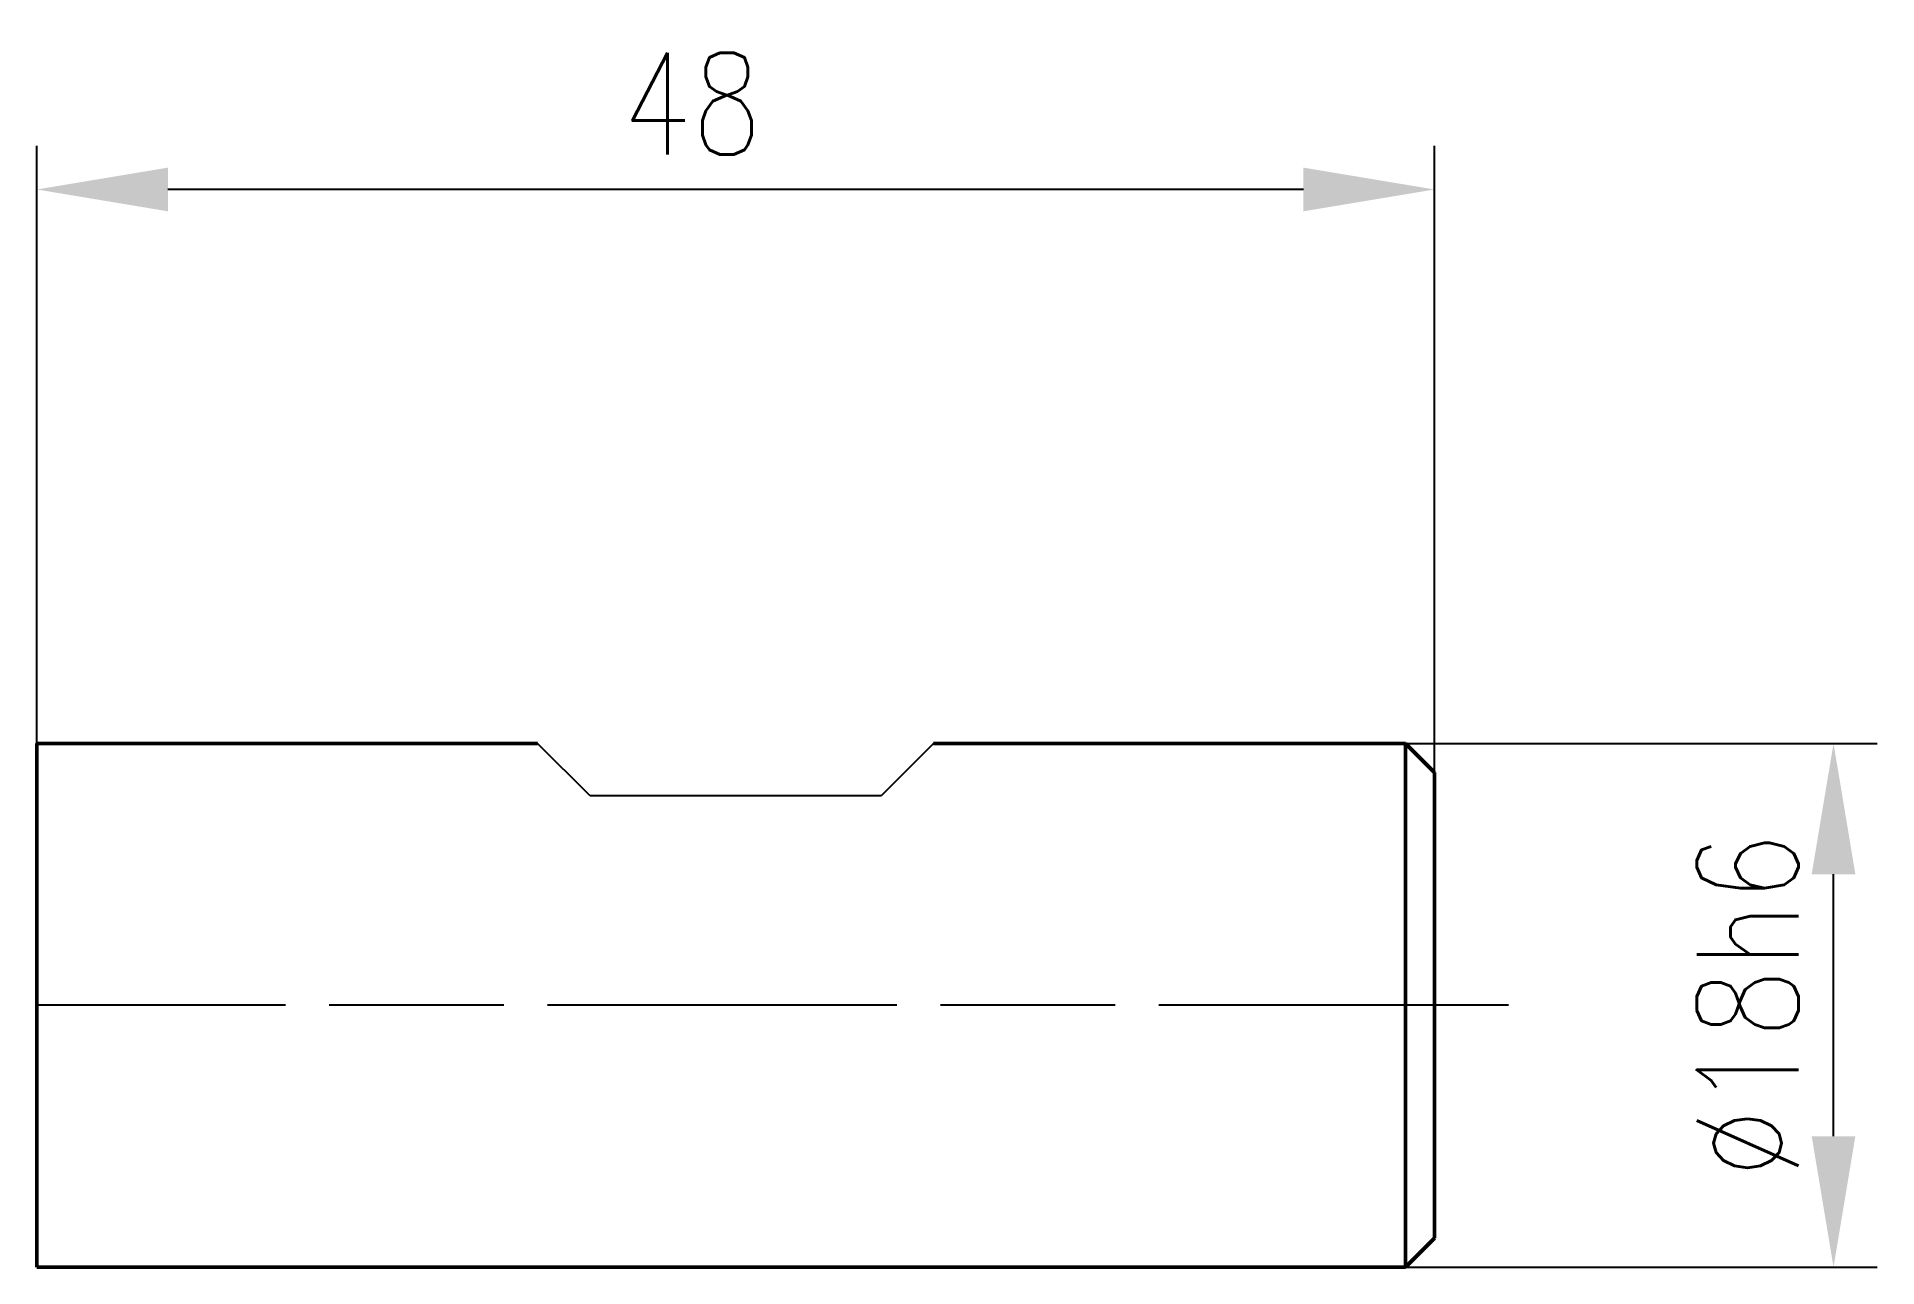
# Model space of a CAD drawing. Header units: millimetres. Extents: x 0 to 63.2, y -9 to 33.3.
import ezdxf

# ---------------------------------------------------------------- set-up
doc = ezdxf.new("R2010")
doc.units = ezdxf.units.MM
doc.header["$LTSCALE"] = 2
doc.linetypes.add('LONGDASH_DASH', pattern=[10.5, 6, -0.75, 3, -0.75])
for name, color, linetype, lineweight in [('1', 4, 'Continuous', 50), ('SK1', 4, 'Continuous', 50), ('SK2', 7, 'Continuous', 25), ('SK4', 2, 'LONGDASH_DASH', 25)]:
    doc.layers.add(name, color=color, linetype=linetype, lineweight=lineweight)
doc.styles.add('SIMPLEX', font='simplex.shx', dxfattribs={"width": 0.8})
doc.dimstyles.new('WALTER_1', dxfattribs={"dimtxt": 3.5, "dimasz": 4.5, "dimexe": 1.5, "dimexo": 0, "dimgap": 1.2, "dimtad": 1, "dimdec": 3, "dimdsep": 46, "dimtxsty": 'SIMPLEX', "dimcen": 2.5, "dimazin": 2, "dimtfac": 1, "dimtdec": 3, "dimtmove": 0, "dimatfit": 0, "dimfxl": 1.25, "dimtolj": 1, "dimarcsym": 0})

# ---------------------------------------------------------------- blocks, each defined once
blk = doc.blocks.new('*D0')
at = {"layer": 'Defpoints', "color": 0, "transparency": 16777216}
for p in [(47, 9), (61.705, 9), (47, -9)]:
    blk.add_point(p, dxfattribs=at)
at = {"layer": 'SK2', "color": 0, "lineweight": -2, "transparency": 16777216}
for p, q in [((47, 9), (63.205, 9)), ((61.705, -4.5), (61.705, 4.5)), ((47, -9), (63.205, -9))]:
    blk.add_line(p, q, dxfattribs=at)
at = {"layer": 'SK2', "color": 0, "transparency": 16777216}
for points in [[(60.955, 4.5), (62.455, 4.5), (61.705, 9)], [(60.955, -4.5), (62.455, -4.5), (61.705, -9)]]:
    blk.add_solid(points, dxfattribs=at)
at = {"layer": 'SK2', "color": 0, "transparency": 16777216, "insert": (58.755, 0), "char_height": 3.5, "attachment_point": 5, "rotation": 90, "style": 'SIMPLEX'}
blk.add_mtext('\\A1;%%C18h6', dxfattribs=at)
blk = doc.blocks.new('*D1')
at = {"layer": 'Defpoints', "color": 0, "transparency": 16777216}
for p in [(0, 28.031), (0, 9), (48, 8)]:
    blk.add_point(p, dxfattribs=at)
at = {"layer": 'SK2', "color": 0, "lineweight": -2, "transparency": 16777216}
for p, q in [((0, 9), (0, 29.531)), ((48, 8), (48, 29.531)), ((43.5, 28.031), (4.5, 28.031))]:
    blk.add_line(p, q, dxfattribs=at)
at = {"layer": 'SK2', "color": 0, "transparency": 16777216}
for points in [[(4.5, 28.781), (4.5, 27.281), (0, 28.031)], [(43.5, 28.781), (43.5, 27.281), (48, 28.031)]]:
    blk.add_solid(points, dxfattribs=at)
at = {"layer": 'SK2', "color": 0, "transparency": 16777216, "insert": (22.5, 30.981), "char_height": 3.5, "attachment_point": 5, "style": 'SIMPLEX'}
blk.add_mtext('\\A1;48', dxfattribs=at)

msp = doc.modelspace()

# ---------------------------------------------------------------- linework, layer by layer
at = {"layer": '1'}
msp.add_line((0, 9), (0, -9), dxfattribs=at)
at = {"layer": '1', "color": 4, "linetype": 'Continuous', "lineweight": 25}
for p, q in [((19, 7.2), (17.2, 9)), ((30.8, 9), (29, 7.2)), ((29, 7.2), (19, 7.2))]:
    msp.add_line(p, q, dxfattribs=at)
at = {"layer": 'SK1'}
for p, q in [((0, 9), (17.2, 9)), ((30.8, 9), (47, 9)), ((47, 9), (47, -9)), ((48, 8), (47, 9)), ((48, 8), (48, -8)), ((47, -9), (48, -8)), ((47, -9), (0, -9))]:
    msp.add_line(p, q, dxfattribs=at)
at = {"layer": 'SK4'}
msp.add_line((50.5395, 0), (0, 0), dxfattribs=at)

# ---------------------------------------------------------------- dimensions: what is measured, and where the dimension line sits
at = {"layer": 'SK2'}
dim = msp.add_linear_dim(base=(0, 28.0306), p1=(48, 8), p2=(0, 9), angle=180, dimstyle='WALTER_1', dxfattribs=at)
dim.commit()
dim.dimension.update_dxf_attribs({"geometry": '*D1', "text_midpoint": (22.5, 28.0306), "dimtype": 128})
dim = msp.add_linear_dim(base=(61.7046, 9), p1=(47, -9), p2=(47, 9), angle=90, text='%%C<>h6', dimstyle='WALTER_1', dxfattribs=at)
dim.commit()
dim.dimension.update_dxf_attribs({"geometry": '*D0', "text_midpoint": (58.7546, 0)})

doc.saveas('drawing.dxf')
